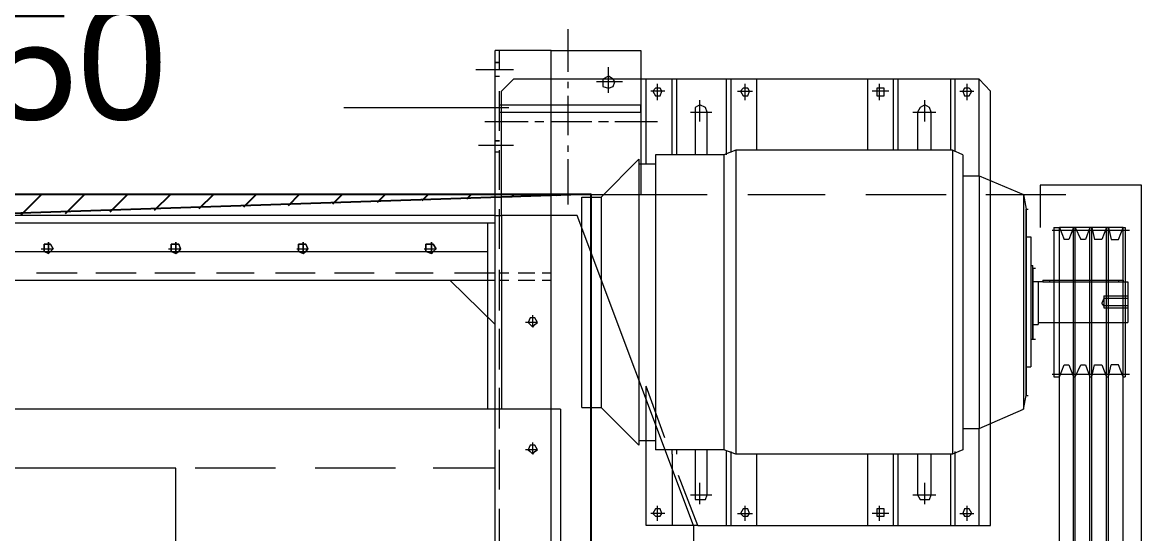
# Model space of a CAD drawing. Header units: millimetres. Extents: x 3220 to 226993, y 817 to 176024.
# Drawn here: x 47459 to 49214, y 165159 to 165961 of the extents above; entities that cross this region are included whole.
import ezdxf

# ---------------------------------------------------------------- set-up
doc = ezdxf.new("R2010")
doc.units = ezdxf.units.MM
doc.layers.add('Repère', color=76, linetype='Continuous')
doc.styles.get("Standard").update_dxf_attribs({"font": 'arial.ttf'})

# ---------------------------------------------------------------- blocks, each defined once
blk = doc.blocks.new('Level 0m')
h = blk.add_hatch()
h.set_pattern_fill('ANSI31', color=256, scale=15)
h.paths.add_polyline_path([(3392.2, -9000), (3300, -9000), (3300, -9900)])
h.paths.add_polyline_path([(3470.4, -8235.8), (6000, -8157.4), (6000, -8100), (3300, -8100), (3300, -9000), (3392.2, -9000)])
h.paths.add_polyline_path([(7550, -8100), (6000, -8100), (6000, -8157.4)])
blk.add_lwpolyline([(3300, -8100), (7550, -8100), (7550, -9900), (3300, -9900)], close=True)
blk.add_lwpolyline([(7550, -8100), (3470.4, -8235.8), (3300, -9900)])
blk = doc.blocks.new('ligne melange T')
at = {"color": 7, "linetype": 'Continuous', "lineweight": 5, "true_color": 0x000007}
for points in [[(836.8, 5277.1), (-915, 5277.1), (-915, 5118)], [(-915, 5118), (-848.4, 5118), (-848.4, 5118)], [(-1048, 5003.7), (-1074.1, 5003.7)], [(-1062.5, 4992.1), (-1062.5, 5013.8)], [(-388.4, 5003.7), (-411.6, 5003.7)], [(-400, 4992.1), (-400, 5013.8)], [(-1029.2, 4918.4), (-1029.2, 4954.5)], [(-428.9, 4918.4), (-428.9, 4954.5), (-428.9, 4954.5)], [(-1014.8, 4937.2), (-1048, 4937.2)], [(-414.4, 4937.2), (-447.7, 4937.2), (-447.7, 4937.2)], [(-1062.5, 4880.8), (-1062.5, 4854.7)], [(-400, 4880.8), (-400, 4854.7)], [(-1048, 4866.3), (-1074.1, 4866.3)], [(-388.4, 4866.3), (-411.6, 4866.3)], [(-1048, 4655.1), (-1074.1, 4655.1)], [(-1062.5, 4643.5), (-1062.5, 4666.7)], [(-388.4, 4655.1), (-411.6, 4655.1)], [(-400, 4643.5), (-400, 4666.7)], [(-1029.2, 4569.7), (-1029.2, 4603)], [(-428.9, 4569.7), (-428.9, 4603)], [(-1014.8, 4584.2), (-1048, 4584.2), (-1048, 4584.2)], [(-414.4, 4584.2), (-447.7, 4584.2)], [(-1062.5, 4529.2), (-1062.5, 4507.5)], [(-400, 4529.2), (-400, 4507.5)], [(-1048, 4517.7), (-1074.1, 4517.7)], [(-388.4, 4517.7), (-411.6, 4517.7)], [(1121.8, 4351.3), (-1126.2, 4351.3)], [(-1040.8, 4270.3), (-1040.8, 4351.3)], [(-1040.8, 4336.8), (-1040.8, 4351.3), (-1040.8, 4351.3)], [(-1029.2, 4270.3), (-1029.2, 4351.3)], [(-1029.2, 4336.8), (-1029.2, 4351.3), (-1029.2, 4351.3)], [(-900.5, 4332.5), (-900.5, 4351.3), (-900.5, 4351.3)], [(-777.5, 4336.8), (-777.5, 4351.3), (-777.5, 4351.3)], [(-766, 4336.8), (-766, 4351.3), (-766, 4351.3)], [(-1040.8, 4299.2), (-1040.8, 4325.3)], [(-1029.2, 4299.2), (-1029.2, 4325.3)], [(-777.5, 4299.2), (-777.5, 4325.3)], [(-766, 4299.2), (-766, 4325.3)], [(-900.5, 4296.3), (-900.5, 4318)], [(-1040.8, 4270.3), (-1040.8, 4284.8)], [(-1029.2, 4270.3), (-1029.2, 4284.8)], [(-777.5, 4270.3), (-777.5, 4284.8)], [(-766, 4270.3), (-766, 4284.8)], [(-1095.8, 4270.3), (-1126.2, 4270.3), (-1126.2, 4270.3)], [(-1000.3, 4270.3), (-1062.5, 4270.3)], [(-907.7, 4270.3), (-969.9, 4270.3)], [(-900.5, 4263.1), (-900.5, 4281.9)], [(-815.1, 4270.3), (-877.4, 4270.3)], [(-718.2, 4270.3), (-781.9, 4270.3)], [(-625.6, 4270.3), (-689.3, 4270.3)], [(-533.1, 4270.3), (-596.7, 4270.3)], [(-437.6, 4270.3), (-499.8, 4270.3)], [(-345, 4270.3), (-407.2, 4270.3)], [(1121.8, 4263.1), (-1126.2, 4263.1), (-1126.2, 4263.1)], [(-855.7, 263.3), (-855.7, 4263.1)], [(-777.5, 4199.4), (-777.5, 4263.1), (-777.5, 4263.1)], [(-766, 263.3), (-766, 4263.1), (-766, 4263.1)], [(-470.9, 4263.1), (-470.9, 4166.2)], [(-407.2, 4263.1), (-470.9, 4263.1), (-470.9, 4263.1)], [(-777.5, 4106.8), (-777.5, 4166.2)], [(-470.9, 4106.8), (-470.9, 3981)], [(-777.5, 4011.4), (-777.5, 4073.6)], [(-777.5, 3918.8), (-777.5, 3981)], [(-470.9, 3918.8), (-470.9, 3792.9)], [(-777.5, 3826.2), (-777.5, 3885.5)], [(-777.5, 3729.3), (-777.5, 3792.9)], [(-470.9, 3729.3), (-470.9, 3607.8)], [(-777.5, 3636.7), (-777.5, 3700.4)], [(-777.5, 3544.1), (-777.5, 3607.8)], [(-470.9, 3544.1), (-470.9, 3418.3)]]:
    blk.add_lwpolyline(points, dxfattribs=at)
at = {"color": 7, "linetype": 'Continuous', "lineweight": 15, "true_color": 0x000007}
for points in [[(-848.4, 5248.2), (-848.4, 5251.1)], [(-848.4, 5251.1), (-614.1, 5251.1)], [(-614.1, 5248.2), (-614.1, 5251.1)], [(-829.6, 5229.4), (-829.6, 5241), (-848.4, 5248.2)], [(-848.4, 5248.2), (-848.4, 5148.4)], [(-614.1, 5248.2), (-632.9, 5241), (-632.9, 5229.4)], [(-848.4, 5225), (-829.6, 5229.4)], [(-848.4, 5222.2), (-848.4, 5225)], [(-848.4, 5222.2), (-829.6, 5214.9), (-829.6, 5203.3)], [(-614.1, 5225), (-632.9, 5229.4)], [(-632.9, 5203.3), (-632.9, 5214.9), (-614.1, 5222.2)], [(-614.1, 5222.2), (-614.1, 5225)], [(-848.4, 5199), (-829.6, 5203.3)], [(-848.4, 5196.1), (-848.4, 5199)], [(-848.4, 5196.1), (-829.6, 5188.9), (-829.6, 5181.6)], [(-614.1, 5199), (-632.9, 5203.3)], [(-632.9, 5181.6), (-632.9, 5188.9), (-614.1, 5196.1)], [(-614.1, 5196.1), (-614.1, 5199)], [(-848.4, 5173), (-829.6, 5181.6), (-829.6, 5181.6)], [(-614.1, 5173), (-632.9, 5181.6), (-632.9, 5181.6)], [(-848.4, 5170.1), (-848.4, 5173)], [(-848.4, 5170.1), (-829.6, 5162.8), (-829.6, 5155.6)], [(-632.9, 5155.6), (-632.9, 5162.8), (-614.1, 5170.1)], [(-614.1, 5170.1), (-614.1, 5173)], [(-848.4, 5148.4), (-829.6, 5155.6), (-829.6, 5155.6)], [(-848.4, 5139.7), (-848.4, 5148.4)], [(-614.1, 5148.4), (-632.9, 5155.6), (-632.9, 5155.6)], [(-614.1, 5139.7), (-614.1, 5148.4)], [(-848.4, 5139.7), (-614.1, 5139.7)], [(-1062.5, 5039.9), (-1081.3, 5022.5), (-1081.3, 4847.5)], [(-381.2, 5039.9), (-1062.5, 5039.9)], [(-381.2, 4581.3), (-381.2, 5039.9), (-381.2, 5039.9)], [(-929.4, 5022.5), (-1081.3, 5022.5)], [(-1081.3, 5022.5), (-1081.3, 4292)], [(-381.2, 5022.5), (-533.1, 5022.5)], [(-967, 4984.9), (-1081.3, 4984.9)], [(-969.9, 4977.7), (-1081.3, 4977.7)], [(-381.2, 4984.9), (-496.9, 4984.9)], [(-381.2, 4977.7), (-492.6, 4977.7)], [(-969.9, 4947.3), (-1029.2, 4947.3), (-1036.5, 4944.4), (-1040.8, 4937.2), (-1036.5, 4929.9), (-1029.2, 4925.6)], [(-428.9, 4925.6), (-421.7, 4929.9), (-421.7, 4944.4), (-428.9, 4947.3), (-492.6, 4947.3)], [(-1029.2, 4925.6), (-969.9, 4925.6), (-969.9, 4925.6)], [(-492.6, 4925.6), (-428.9, 4925.6), (-428.9, 4925.6)], [(-969.9, 4895.2), (-1081.3, 4895.2)], [(-969.9, 4888), (-1081.3, 4888)], [(-381.2, 4895.2), (-492.6, 4895.2)], [(-381.2, 4888), (-492.6, 4888)], [(-969.9, 4847.5), (-1081.3, 4847.5)], [(-381.2, 4847.5), (-492.6, 4847.5)], [(-969.9, 4673.9), (-1081.3, 4673.9)], [(-381.2, 4673.9), (-492.6, 4673.9)], [(-967, 4633.4), (-1081.3, 4633.4)], [(-962.7, 4626.2), (-1081.3, 4626.2)], [(-381.2, 4633.4), (-496.9, 4633.4)], [(-381.2, 4626.2), (-496.9, 4626.2)], [(-1029.2, 4595.8), (-1036.5, 4592.9), (-1040.8, 4584.2), (-1036.5, 4577), (-1029.2, 4577)], [(-962.7, 4595.8), (-1029.2, 4595.8)], [(-428.9, 4595.8), (-499.8, 4595.8)], [(-428.9, 4577), (-421.7, 4577), (-421.7, 4592.9), (-428.9, 4595.8)], [(-1029.2, 4577), (-962.7, 4577)], [(-381.2, 4574.1), (-867.2, 4391.8)], [(-381.2, 4581.3), (-381.2, 4500.3), (-599.6, 4500.3)], [(-499.8, 4577), (-428.9, 4577)], [(-381.2, 4581.3), (-459.3, 4550.9)], [(-381.2, 4574.1), (-326.2, 4574.1), (-326.2, 4574.1)], [(-962.7, 4548), (-1081.3, 4548)], [(-492.6, 4548), (-499.8, 4548), (-499.8, 4548)], [(-962.7, 4540.8), (-1081.3, 4540.8)], [(-518.6, 4529.2), (-599.6, 4500.3), (-599.6, 4500.3)], [(-492.6, 4540.8), (-499.8, 4540.8), (-499.8, 4540.8)], [(-492.6, 4540.8), (-381.2, 4540.8)], [(-948.2, 4500.3), (-1081.3, 4500.3), (-1081.3, 4500.3)], [(-867.2, 4391.8), (-867.2, 4273.2)], [(-563.4, 4365.8), (-563.4, 3003.1)], [(-563.4, 4365.8), (559.1, 4365.8)], [(-867.2, 4273.2), (-1062.5, 4273.2), (-1081.3, 4292)], [(-867.2, 4263.1), (-867.2, 4273.2), (-867.2, 4273.2)], [(-867.2, 4273.2), (-563.4, 4273.2), (-563.4, 4273.2)], [(-867.2, 4263.1), (-867.2, 263.3)], [(-563.4, 4263.1), (-867.2, 4263.1), (-867.2, 4263.1)], [(-855.7, 4251.5), (-855.7, 4263.1)], [(-563.4, 4251.5), (-855.7, 4251.5), (-855.7, 4251.5)], [(-810.8, 2262.5), (-810.8, 4251.5)]]:
    blk.add_lwpolyline(points, dxfattribs=at)
at = {"color": 5, "linetype": 'Continuous', "lineweight": 5, "true_color": 0x000005}
for points in [[(-844.1, 5136.8), (-844.1, 5258.3), (-844.1, 5258.3)], [(-618.4, 5136.8), (-618.4, 5258.3), (-618.4, 5258.3)], [(352.2, 5248.2), (-848.4, 5248.2)], [(352.2, 5225), (-848.4, 5225)], [(352.2, 5222.2), (-848.4, 5222.2)], [(352.2, 5199), (-848.4, 5199)], [(352.2, 5196.1), (-848.4, 5196.1)], [(352.2, 5173), (-848.4, 5173)], [(352.2, 5170.1), (-848.4, 5170.1)], [(352.2, 5148.4), (-848.4, 5148.4)]]:
    blk.add_lwpolyline(points, dxfattribs=at)
at = {"color": 1, "linetype": 'Continuous', "lineweight": 5, "true_color": 0x000001}
for points in [[(-763.1, 5255.4), (-699.4, 5255.4)], [(-763.1, 5251.1), (-699.4, 5251.1), (-699.4, 5255.4)], [(-763.1, 5251.1), (-763.1, 5255.4)], [(-763.1, 5248.2), (-763.1, 5251.1)], [(-741.4, 5217.8), (-741.4, 5255.4)], [(-737, 5255.4), (-737, 5217.8)], [(-725.5, 5255.4), (-725.5, 5217.8)], [(-722.6, 5217.8), (-722.6, 5255.4)], [(-699.4, 5115.1), (-699.4, 5251.1)], [(-766, 5122.3), (-766, 5248.2)], [(-766, 5248.2), (-763.1, 5248.2)], [(-766, 5241), (-763.1, 5241)], [(-763.1, 5241), (-763.1, 5248.2), (-763.1, 5248.2)], [(-763.1, 5132.5), (-763.1, 5241)], [(-741.4, 5217.8), (-722.6, 5217.8)], [(-737, 5217.8), (-725.5, 5217.8)], [(-737, 5217.8), (-729.8, 5214.9)], [(-725.5, 5217.8), (-729.8, 5214.9)], [(-766, 5132.5), (-763.1, 5132.5)], [(-766, 5122.3), (-763.1, 5122.3), (-763.1, 5132.5)], [(-784.8, 5106.4), (-784.8, 5110.8)], [(-763.1, 5122.3), (-763.1, 5106.4), (-763.1, 5106.4)], [(-763.1, 5115.1), (-696.5, 5115.1)], [(-696.5, 5106.4), (-696.5, 5115.1)], [(-673.4, 5106.4), (-673.4, 5110.8)], [(-929.4, 5022.5), (-900.5, 5092), (-877.4, 5096.3)], [(-900.5, 5092), (-563.4, 5092)], [(-877.4, 5096.3), (-877.4, 5099.2), (-877.4, 5099.2)], [(-585.1, 5096.3), (-877.4, 5096.3), (-585.1, 5096.3), (-877.4, 5096.3)], [(-834, 5096.3), (-834, 5103.5), (-834, 5103.5)], [(-834, 5103.5), (-630, 5103.5)], [(-784.8, 5106.4), (-673.4, 5106.4), (-789.1, 5106.4)], [(-789.1, 5103.5), (-789.1, 5106.4)], [(-673.4, 5103.5), (-673.4, 5106.4)], [(-630, 5096.3), (-630, 5103.5)], [(-585.1, 5096.3), (-585.1, 5099.2)], [(-533.1, 5022.5), (-563.4, 5092), (-585.1, 5096.3)], [(-929.4, 4996.5), (-929.4, 5022.5)], [(-929.4, 5022.5), (-533.1, 5022.5)], [(-533.1, 4996.5), (-533.1, 5022.5)], [(-962.7, 4996.5), (-969.9, 4980.6)], [(-962.7, 4996.5), (-499.8, 4996.5)], [(-499.8, 4996.5), (-492.6, 4980.6), (-492.6, 4640.6), (-499.8, 4621.8)], [(-969.9, 4980.6), (-969.9, 4640.6)], [(-969.9, 4980.6), (-492.6, 4980.6)], [(-969.9, 4640.6), (-962.7, 4621.8), (-962.7, 4621.8)], [(-969.9, 4640.6), (-492.6, 4640.6)], [(-962.7, 4621.8), (-499.8, 4621.8)], [(-962.7, 4621.8), (-962.7, 4514.8)], [(-499.8, 4621.8), (-499.8, 4514.8)], [(-1014.8, 4451.1), (-1014.8, 4517.7), (-1014.8, 4517.7)], [(-962.7, 4514.8), (-499.8, 4514.8)], [(-948.2, 4488.7), (-948.2, 4514.8)], [(-514.3, 4488.7), (-514.3, 4514.8)], [(-896.2, 4429.4), (-955.5, 4488.7)], [(-955.5, 4488.7), (-507, 4488.7)], [(-566.3, 4429.4), (-507, 4488.7)], [(-1077, 4462.7), (-1077, 4422.2)], [(-1059.6, 4441), (-1100.1, 4441)], [(-1014.8, 4425.1), (-1014.8, 4441)], [(-896.2, 4429.4), (-566.3, 4429.4)], [(-896.2, 4399), (-896.2, 4429.4)], [(-566.3, 4399), (-566.3, 4429.4)], [(-1014.8, 4351.3), (-1014.8, 4415)], [(-566.3, 4399), (-896.2, 4399), (-896.2, 4399)], [(-1159.4, 4377.4), (-1092.9, 4377.4)], [(-1077, 4377.4), (-1066.9, 4377.4)], [(-1055.3, 4377.4), (-993.1, 4377.4)], [(-977.2, 4377.4), (-967, 4377.4)], [(-955.5, 4377.4), (-884.6, 4377.4), (-884.6, 4377.4)], [(-1014.8, 4325.3), (-1014.8, 4339.7)], [(-692.2, 4322.4), (-711, 4322.4)], [(-699.4, 4329.6), (-699.4, 4310.8)], [(-492.6, 4322.4), (-511.4, 4322.4)], [(-499.8, 4329.6), (-499.8, 4310.8)], [(-1014.8, 4247.2), (-1014.8, 4315.1)], [(-1095.8, 4292), (-1095.8, 4232.7)], [(-1036.5, 4025.8), (-1036.5, 4284.8), (-1036.5, 4284.8)], [(-977.2, 4292), (-977.2, 4237)], [(-815.1, 4151.7), (-815.1, 4170.5), (-815.1, 4170.5)], [(-815.1, 4151.7), (-815.1, 4170.5), (-815.1, 4170.5)], [(-815.1, 3952.1), (-815.1, 3969.4), (-815.1, 3969.4)], [(-815.1, 3952.1), (-815.1, 3969.4), (-815.1, 3969.4)], [(-815.1, 3751), (-815.1, 3769.8), (-815.1, 3769.8)], [(-815.1, 3751), (-815.1, 3769.8), (-815.1, 3769.8)], [(-815.1, 3551.4), (-815.1, 3570.2), (-815.1, 3570.2)], [(-815.1, 3551.4), (-815.1, 3570.2), (-815.1, 3570.2)]]:
    blk.add_lwpolyline(points, dxfattribs=at)
at = {"color": 11, "linetype": 'Continuous', "lineweight": 9, "true_color": 0x00000b}
for points in [[(-900.5, 5032.7), (-900.5, 5158.5)], [(-900.5, 4844.6), (-900.5, 4970.4)], [(-900.5, 4659.4), (-900.5, 4780.9)], [(-900.5, 4469.9), (-900.5, 4595.8)], [(-900.5, 4281.9), (-900.5, 4407.7)], [(-900.5, 4096.7), (-900.5, 4222.6)], [(-900.5, 3907.2), (-900.5, 4033.1)], [(-900.5, 3722.1), (-900.5, 3843.6)], [(-900.5, 3532.5), (-900.5, 3658.4)]]:
    blk.add_lwpolyline(points, dxfattribs=at)
at = {"color": 7, "linetype": 'Continuous', "lineweight": 15, "true_color": 0x000007}
for points in [[(-1055.3, 5003.7), (-1055.3, 5006.6), (-1062.5, 5011), (-1066.9, 5006.6), (-1066.9, 4999.4), (-1062.5, 4996.5), (-1055.3, 4999.4)], [(-395.6, 5003.7), (-395.6, 5006.6), (-400, 5011), (-407.2, 5006.6), (-407.2, 4999.4), (-400, 4996.5), (-395.6, 4999.4)], [(-1055.3, 4866.3), (-1055.3, 4873.5), (-1066.9, 4873.5), (-1066.9, 4862), (-1055.3, 4862)], [(-395.6, 4866.3), (-395.6, 4873.5), (-407.2, 4873.5), (-407.2, 4862), (-395.6, 4862)], [(-1055.3, 4655.1), (-1055.3, 4659.4), (-1062.5, 4662.3), (-1066.9, 4659.4), (-1066.9, 4652.2), (-1062.5, 4647.9), (-1055.3, 4652.2)], [(-395.6, 4655.1), (-395.6, 4659.4), (-400, 4662.3), (-407.2, 4659.4), (-407.2, 4652.2), (-400, 4647.9), (-395.6, 4652.2)], [(-1055.3, 4517.7), (-1055.3, 4522), (-1062.5, 4524.9), (-1066.9, 4522), (-1066.9, 4514.8), (-1062.5, 4510.4), (-1055.3, 4514.8)], [(-395.6, 4517.7), (-395.6, 4522), (-400, 4524.9), (-407.2, 4522), (-407.2, 4514.8), (-400, 4510.4), (-395.6, 4514.8)], [(-170, 3162.2), (-170, 3762.6), (-470.9, 3762.6), (-470.9, 3162.2)]]:
    blk.add_lwpolyline(points, close=True, dxfattribs=at)
at = {"color": 7, "linetype": 'Continuous', "lineweight": 20, "true_color": 0x000007}
for points in [[(-1126.2, 4491.6), (-900.5, 4491.6)], [(-1126.2, 4351.3), (-1126.2, 4491.6)], [(-1029.2, 4491.6), (-1040.8, 4491.6)], [(-1040.8, 4351.3), (-1040.8, 4491.6)], [(-1029.2, 4351.3), (-1029.2, 4491.6)], [(-900.5, 4351.3), (-900.5, 4491.6)], [(-1126.2, 4351.3), (-1126.2, 4263.1), (-1126.2, 4263.1)], [(-1126.2, 4322.4), (-1126.2, 4263.1), (-1126.2, 4263.1)], [(-1085.7, 4263.1), (-1085.7, 4270.3)], [(-1085.7, 4263.1), (-1085.7, 4270.3)], [(-967, 4263.1), (-967, 4270.3), (-967, 4270.3)], [(-967, 4263.1), (-967, 4270.3)], [(-766, 4192.2), (-696.5, 4263.1), (-696.5, 4263.1)]]:
    blk.add_lwpolyline(points, dxfattribs=at)
at = {"color": 7, "linetype": 'Continuous', "lineweight": 5, "true_color": 0x000007}
for points in [[(-1066.9, 4441), (-1069.7, 4448.2), (-1077, 4451.1), (-1081.3, 4448.2), (-1085.7, 4441), (-1081.3, 4432.3), (-1069.7, 4432.3)], [(-699.4, 4329.6), (-706.7, 4325.3), (-706.7, 4318), (-699.4, 4315.1), (-696.5, 4318), (-692.2, 4322.4), (-696.5, 4325.3)], [(-499.8, 4329.6), (-507, 4325.3), (-507, 4318), (-499.8, 4315.1), (-496.9, 4318), (-492.6, 4322.4), (-496.9, 4325.3)], [(-815.1, 4154.6), (-822.4, 4154.6), (-822.4, 4166.2), (-815.1, 4170.5), (-810.8, 4166.2), (-807.9, 4163.3), (-810.8, 4154.6)], [(-807.9, 4163.3), (-810.8, 4166.2), (-815.1, 4170.5), (-822.4, 4166.2), (-822.4, 4154.6), (-810.8, 4154.6)], [(-815.1, 3954.9), (-822.4, 3954.9), (-822.4, 3966.5), (-815.1, 3969.4), (-810.8, 3966.5), (-807.9, 3962.2), (-810.8, 3954.9)], [(-807.9, 3962.2), (-810.8, 3966.5), (-815.1, 3969.4), (-822.4, 3966.5), (-822.4, 3954.9), (-810.8, 3954.9)], [(-815.1, 3755.3), (-822.4, 3755.3), (-822.4, 3766.9), (-815.1, 3769.8), (-810.8, 3766.9), (-807.9, 3762.6), (-810.8, 3755.3)], [(-807.9, 3762.6), (-810.8, 3766.9), (-815.1, 3769.8), (-822.4, 3766.9), (-822.4, 3755.3), (-810.8, 3755.3)], [(-815.1, 3555.7), (-822.4, 3555.7), (-822.4, 3565.8), (-815.1, 3570.2), (-810.8, 3565.8), (-807.9, 3562.9), (-810.8, 3555.7)], [(-807.9, 3562.9), (-810.8, 3565.8), (-815.1, 3570.2), (-822.4, 3565.8), (-822.4, 3555.7), (-810.8, 3555.7)]]:
    blk.add_lwpolyline(points, close=True, dxfattribs=at)
at = {"color": 7, "linetype": 'Continuous', "lineweight": 20, "true_color": 0x000007}
for points in [[(-1107.4, 4263.1), (-1107.4, 4270.3)], [(-984.4, 4263.1), (-984.4, 4270.3)]]:
    blk.add_lwpolyline(points, close=True, dxfattribs=at)
at = {"color": 1, "linetype": 'Continuous', "lineweight": 5, "true_color": 0x000001}
for points in [[(-807.9, 4163.3), (-825.3, 4163.3)], [(-807.9, 3962.2), (-825.3, 3962.2)], [(-807.9, 3762.6), (-825.3, 3762.6)], [(-807.9, 3562.9), (-825.3, 3562.9)]]:
    blk.add_lwpolyline(points, close=True, dxfattribs=at)

msp = doc.modelspace()

# ---------------------------------------------------------------- block references
at = {"color": 2}
msp.add_blockref('Level 0m', (40800, 173791.8), dxfattribs=at)
at = {"color": 34, "rotation": 270}
msp.add_blockref('ligne melange T', (43936.8, 164791), dxfattribs=at)

# ---------------------------------------------------------------- texts
at = {"layer": 'Repère', "insert": (47265.5, 165988.9), "char_height": 180, "attachment_point": 1}
msp.add_mtext_dynamic_manual_height_columns('150', width=631.382, gutter_width=12.5, heights=[0], dxfattribs=at)

doc.saveas('drawing.dxf')
